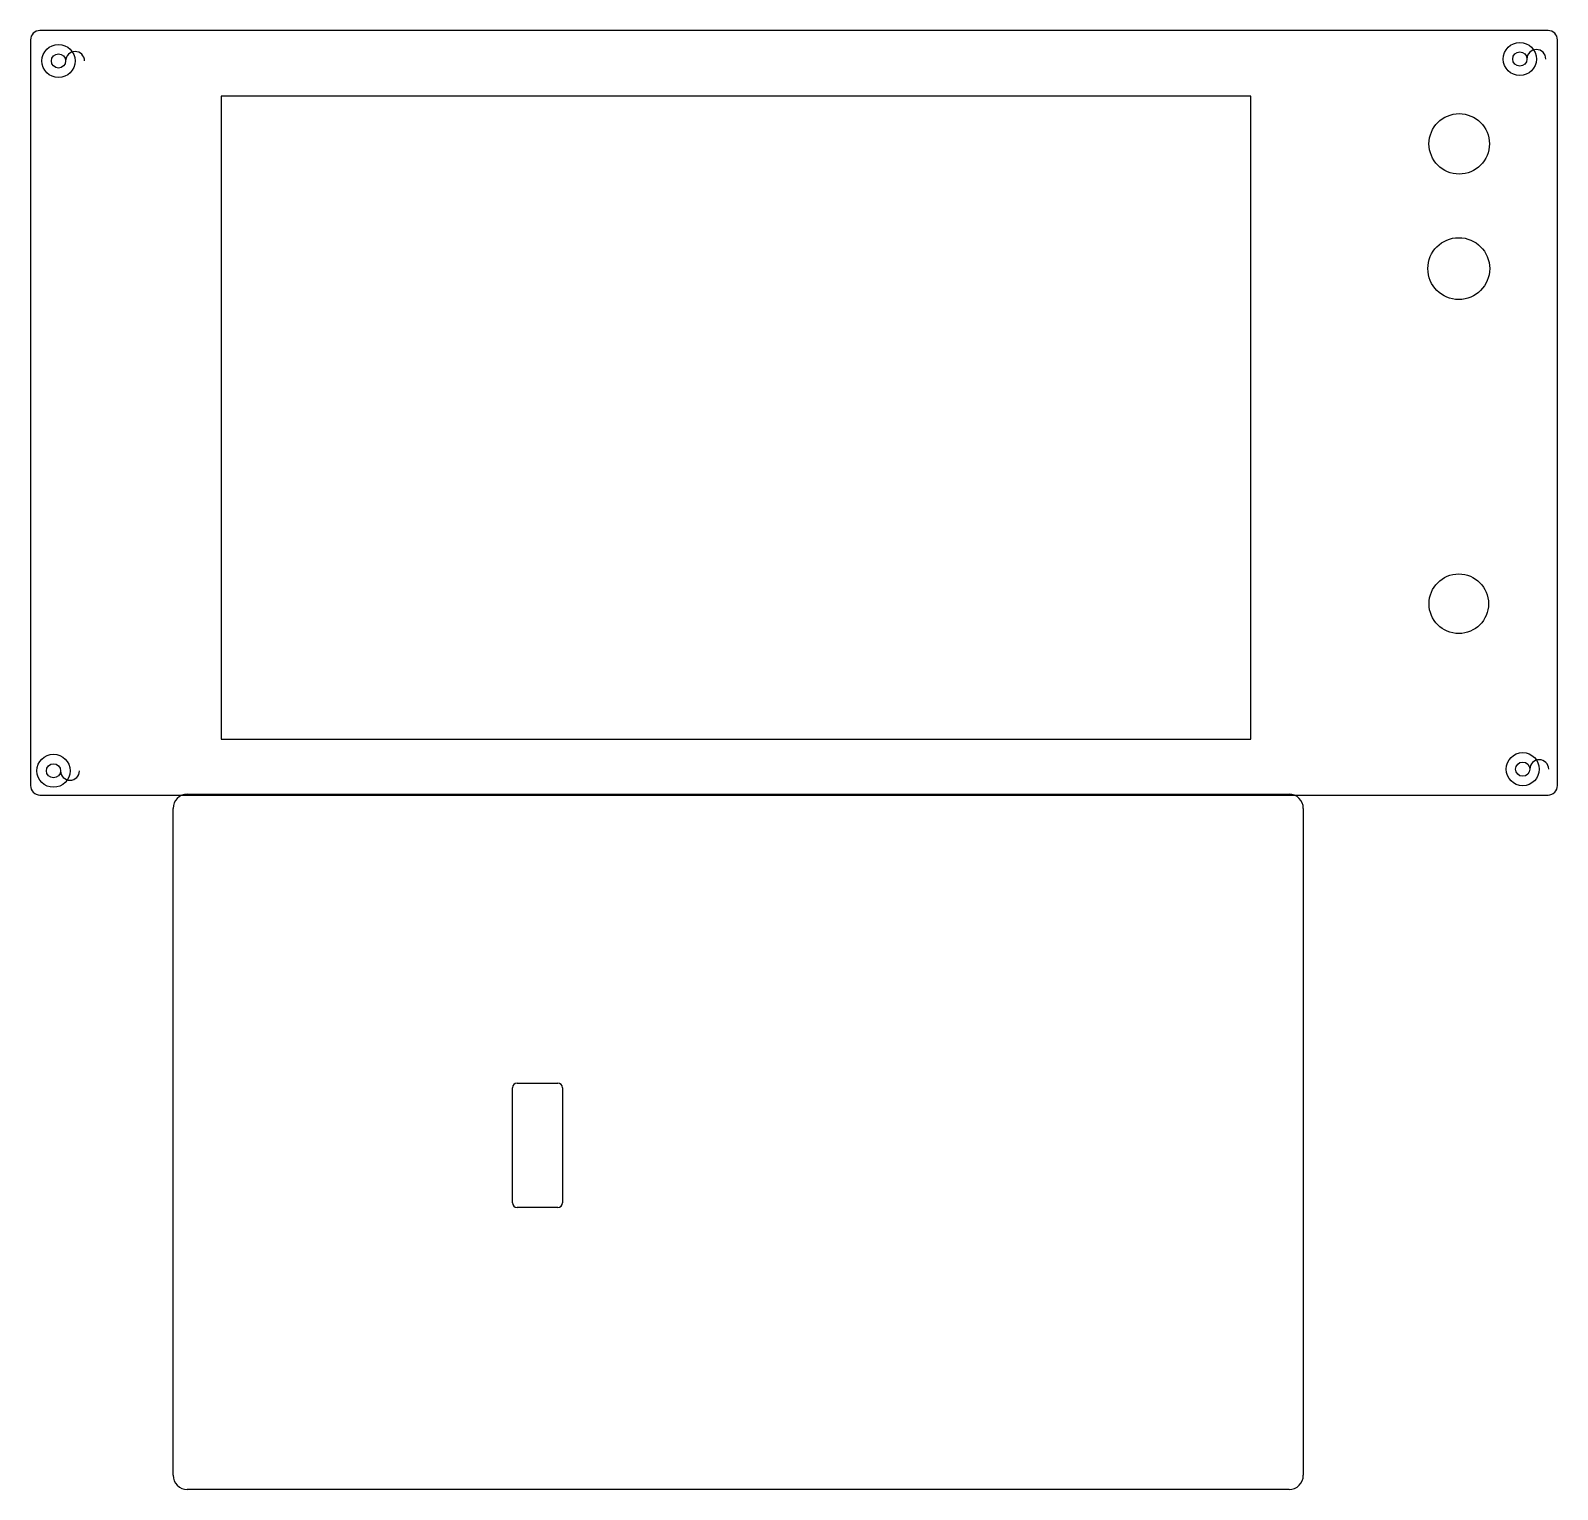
# Model space of a CAD drawing. Header units: millimetres. Extents: x -30 to 293, y -147 to 162.
import ezdxf

# ---------------------------------------------------------------- set-up
doc = ezdxf.new("R2010")
doc.units = ezdxf.units.MM
doc.layers.add('Body001', color=7, linetype='CONTINUOUS')
doc.layers.add('Body002', color=7, linetype='CONTINUOUS')

msp = doc.modelspace()

# ---------------------------------------------------------------- linework, layer by layer
at = {"layer": 'Body001'}
for p, q in [((290.793, 161.512), (-28.1505, 161.512)), ((290.793, 161.512, 5), (-28.1505, 161.512, 5)), ((-28.1505, 161.512), (-28.1505, 161.512, 5)), ((290.793, 161.512), (-28.1505, 161.512)), ((-28.1505, 161.512), (-28.1505, 161.512, 5)), ((290.793, 161.512, 5), (-28.1505, 161.512, 5)), ((290.793, 161.512), (290.793, 161.512, 5)), ((290.793, 161.512), (290.793, 161.512, 5)), ((-30.1505, 159.512), (-30.1505, 1.82904)), ((-30.1505, 159.512, 5), (-30.1505, 1.82904, 5)), ((-30.1505, 159.512), (-30.1505, 1.82904)), ((-30.1505, 159.512), (-30.1505, 159.512, 5)), ((-30.1505, 159.512, 5), (-30.1505, 1.82904, 5)), ((-30.1505, 159.512), (-30.1505, 159.512, 5)), ((292.793, 1.82904), (292.793, 159.512)), ((292.793, 1.82904, 5), (292.793, 159.512, 5)), ((292.793, 1.82904), (292.793, 159.512)), ((292.793, 159.512), (292.793, 159.512, 5)), ((292.793, 1.82904, 5), (292.793, 159.512, 5)), ((292.793, 159.512), (292.793, 159.512, 5)), ((-22.7295, 155.074), (-22.7295, 155.074, 3)), ((-22.7295, 155.074), (-22.7295, 155.074, 3)), ((286.333, 155.492), (286.333, 155.492, 3)), ((286.333, 155.492), (286.333, 155.492, 3)), ((227.945, 147.625), (10.1921, 147.625)), ((10.1921, 147.625), (10.1921, 11.6442)), ((227.945, 147.625, 5), (10.1921, 147.625, 5)), ((10.1921, 147.625, 5), (10.1921, 11.6442, 5)), ((10.1921, 147.625), (10.1921, 147.625, 5)), ((227.945, 147.625), (10.1921, 147.625)), ((227.945, 147.625, 5), (10.1921, 147.625, 5)), ((10.1921, 147.625), (10.1921, 147.625, 5)), ((10.1921, 147.625), (10.1921, 11.6442)), ((10.1921, 147.625, 5), (10.1921, 11.6442, 5)), ((227.945, 11.6442), (227.945, 147.625)), ((227.945, 11.6442, 5), (227.945, 147.625, 5)), ((227.945, 147.625), (227.945, 147.625, 5)), ((227.945, 147.625), (227.945, 147.625, 5)), ((227.945, 11.6442), (227.945, 147.625)), ((227.945, 11.6442, 5), (227.945, 147.625, 5)), ((278.397, 137.543), (278.397, 137.543, 5)), ((278.397, 137.543), (278.397, 137.543, 5)), ((278.464, 111.161), (278.464, 111.161, 5)), ((278.464, 111.161), (278.464, 111.161, 5)), ((278.224, 40.2794), (278.224, 40.2794, 5)), ((278.224, 40.2794), (278.224, 40.2794, 5)), ((10.1921, 11.6442), (227.945, 11.6442)), ((10.1921, 11.6442, 5), (227.945, 11.6442, 5)), ((10.1921, 11.6442), (10.1921, 11.6442, 5)), ((10.1921, 11.6442), (10.1921, 11.6442, 5)), ((10.1921, 11.6442), (227.945, 11.6442)), ((10.1921, 11.6442, 5), (227.945, 11.6442, 5)), ((227.945, 11.6442), (227.945, 11.6442, 5)), ((227.945, 11.6442), (227.945, 11.6442, 5)), ((-23.8004, 4.95436), (-23.8004, 4.95436, 3)), ((-23.8004, 4.95436), (-23.8004, 4.95436, 3)), ((286.949, 5.29193), (286.949, 5.29193, 3)), ((286.949, 5.29193), (286.949, 5.29193, 3)), ((-30.1505, 1.82904), (-30.1505, 1.82904, 5)), ((-30.1505, 1.82904), (-30.1505, 1.82904, 5)), ((292.793, 1.82904), (292.793, 1.82904, 5)), ((292.793, 1.82904), (292.793, 1.82904, 5)), ((-28.1505, -0.170957), (290.793, -0.170957)), ((-28.1505, -0.170957), (-28.1505, -0.170957, 5)), ((-28.1505, -0.170957, 5), (290.793, -0.170957, 5)), ((-28.1505, -0.170957), (290.793, -0.170957)), ((-28.1505, -0.170957), (-28.1505, -0.170957, 5)), ((-28.1505, -0.170957, 5), (290.793, -0.170957, 5)), ((290.793, -0.170957), (290.793, -0.170957, 5)), ((290.793, -0.170957), (290.793, -0.170957, 5))]:
    msp.add_line(p, q, dxfattribs=at)
for centre, radius in [((-24.2295, 155.074), 3.5), ((-24.2295, 155.074), 3.5), ((284.833, 155.492), 3.5), ((284.833, 155.492), 3.5), ((-24.2295, 155.074), 1.5), ((-24.2295, 155.074), 1.5), ((-24.2295, 155.074), 1.5), ((-24.2295, 155.074), 1.5), ((284.833, 155.492), 1.5), ((284.833, 155.492), 1.5), ((284.833, 155.492), 1.5), ((284.833, 155.492), 1.5), ((272.009, 137.543), 6.3879), ((272.009, 137.543), 6.3879), ((272.009, 137.543), 6.3879), ((272.009, 137.543), 6.3879), ((271.924, 111.161), 6.54011), ((271.924, 111.161), 6.54011), ((271.924, 111.161), 6.54011), ((271.924, 111.161), 6.54011), ((271.924, 40.2794), 6.30026), ((271.924, 40.2794), 6.30026), ((271.924, 40.2794), 6.30026), ((271.924, 40.2794), 6.30026), ((-25.3004, 4.95436), 3.5), ((-25.3004, 4.95436), 3.5), ((285.449, 5.29193), 3.5), ((285.449, 5.29193), 3.5), ((285.449, 5.29193), 1.5), ((285.449, 5.29193), 1.5), ((285.449, 5.29193), 1.5), ((285.449, 5.29193), 1.5), ((-25.3004, 4.95436), 1.5), ((-25.3004, 4.95436), 1.5), ((-25.3004, 4.95436), 1.5), ((-25.3004, 4.95436), 1.5)]:
    msp.add_circle(centre, radius, dxfattribs=at)
for centre, start, end in [((-28.1505, 159.512), 90, 180), ((-28.1505, 159.512, 5), 90, 180), ((-28.1505, 159.512), 90, 180), ((-28.1505, 159.512, 5), 90, 180), ((290.793, 159.512), 0, 90), ((290.793, 159.512, 5), 0, 90), ((290.793, 159.512), 0, 90), ((290.793, 159.512, 5), 0, 90), ((-20.7295, 155.074, 3), 0, 180), ((-20.7295, 155.074, 3), 0, 180), ((288.333, 155.492, 3), 0, 180), ((288.333, 155.492, 3), 0, 180), ((288.949, 5.29193, 3), 0, -180), ((288.949, 5.29193, 3), 0, -180), ((-21.8004, 4.95436, 3), -180, 0), ((-21.8004, 4.95436, 3), -180, 0), ((-28.1505, 1.82904), -180, -90), ((-28.1505, 1.82904), -180, -90), ((-28.1505, 1.82904, 5), -180, -90), ((-28.1505, 1.82904, 5), -180, -90), ((290.793, 1.82904), -90, 0), ((290.793, 1.82904), -90, 0), ((290.793, 1.82904, 5), -90, 0), ((290.793, 1.82904, 5), -90, 0)]:
    msp.add_arc(centre, 2, start, end, dxfattribs=at)
at = {"layer": 'Body002'}
for p, q in [((3, 0), (236.04, 0)), ((3, 0), (236.04, 0)), ((3, 0), (3, 0, 5)), ((3, 0, 5), (236.04, 0, 5)), ((3, 0), (3, 0, 5)), ((3, 0, 5), (236.04, 0, 5)), ((236.04, 0), (236.04, 0, 5)), ((236.04, 0), (236.04, 0, 5)), ((0, -144.046), (0, -3)), ((0, -3), (0, -3, 5)), ((0, -144.046), (0, -3)), ((0, -3), (0, -3, 5)), ((0, -144.046, 5), (0, -3, 5)), ((0, -144.046, 5), (0, -3, 5)), ((239.04, -3), (239.04, -144.046)), ((239.04, -3), (239.04, -3, 5)), ((239.04, -3), (239.04, -144.046)), ((239.04, -3), (239.04, -3, 5)), ((239.04, -3, 5), (239.04, -144.046, 5)), ((239.04, -3, 5), (239.04, -144.046, 5)), ((72.7675, -61.0857), (81.3617, -61.0857)), ((72.7675, -61.0857), (81.3617, -61.0857)), ((72.7675, -61.0857), (72.7675, -61.0857, 5)), ((72.7675, -61.0857, 5), (81.3617, -61.0857, 5)), ((72.7675, -61.0857), (72.7675, -61.0857, 5)), ((72.7675, -61.0857, 5), (81.3617, -61.0857, 5)), ((81.3617, -61.0857), (81.3617, -61.0857, 5)), ((81.3617, -61.0857), (81.3617, -61.0857, 5)), ((71.7675, -86.4106), (71.7675, -62.0857)), ((71.7675, -62.0857), (71.7675, -62.0857, 5)), ((71.7675, -86.4106), (71.7675, -62.0857)), ((71.7675, -62.0857), (71.7675, -62.0857, 5)), ((71.7675, -86.4106, 5), (71.7675, -62.0857, 5)), ((71.7675, -86.4106, 5), (71.7675, -62.0857, 5)), ((82.3617, -62.0857), (82.3617, -86.4106)), ((82.3617, -62.0857), (82.3617, -62.0857, 5)), ((82.3617, -62.0857), (82.3617, -86.4106)), ((82.3617, -62.0857), (82.3617, -62.0857, 5)), ((82.3617, -62.0857, 5), (82.3617, -86.4106, 5)), ((82.3617, -62.0857, 5), (82.3617, -86.4106, 5)), ((71.7675, -86.4106), (71.7675, -86.4106, 5)), ((71.7675, -86.4106), (71.7675, -86.4106, 5)), ((82.3617, -86.4106), (82.3617, -86.4106, 5)), ((82.3617, -86.4106), (82.3617, -86.4106, 5)), ((81.3617, -87.4106), (72.7675, -87.4106)), ((72.7675, -87.4106), (72.7675, -87.4106, 5)), ((81.3617, -87.4106), (72.7675, -87.4106)), ((72.7675, -87.4106), (72.7675, -87.4106, 5)), ((81.3617, -87.4106, 5), (72.7675, -87.4106, 5)), ((81.3617, -87.4106, 5), (72.7675, -87.4106, 5)), ((81.3617, -87.4106), (81.3617, -87.4106, 5)), ((81.3617, -87.4106), (81.3617, -87.4106, 5)), ((0, -144.046), (0, -144.046, 5)), ((0, -144.046), (0, -144.046, 5)), ((239.04, -144.046), (239.04, -144.046, 5)), ((239.04, -144.046), (239.04, -144.046, 5)), ((236.04, -147.046), (3, -147.046)), ((3, -147.046), (3, -147.046, 5)), ((236.04, -147.046), (3, -147.046)), ((3, -147.046), (3, -147.046, 5)), ((236.04, -147.046, 5), (3, -147.046, 5)), ((236.04, -147.046, 5), (3, -147.046, 5)), ((236.04, -147.046), (236.04, -147.046, 5)), ((236.04, -147.046), (236.04, -147.046, 5))]:
    msp.add_line(p, q, dxfattribs=at)
for centre, radius, start, end in [((3, -3), 3, 90, 180), ((3, -3), 3, 90, 180), ((3, -3, 5), 3, 90, 180), ((3, -3, 5), 3, 90, 180), ((236.04, -3), 3, 0, 90), ((236.04, -3), 3, 0, 90), ((236.04, -3, 5), 3, 0, 90), ((236.04, -3, 5), 3, 0, 90), ((72.7675, -62.0857), 1, 90, 180), ((72.7675, -62.0857), 1, 90, 180), ((72.7675, -62.0857, 5), 1, 90, 180), ((72.7675, -62.0857, 5), 1, 90, 180), ((81.3617, -62.0857), 1, 0, 90), ((81.3617, -62.0857), 1, 0, 90), ((81.3617, -62.0857, 5), 1, 0, 90), ((81.3617, -62.0857, 5), 1, 0, 90), ((72.7675, -86.4106), 1, 180, -90), ((72.7675, -86.4106), 1, 180, -90), ((72.7675, -86.4106, 5), 1, 180, -90), ((72.7675, -86.4106, 5), 1, 180, -90), ((81.3617, -86.4106), 1, -90, 0), ((81.3617, -86.4106), 1, -90, 0), ((81.3617, -86.4106, 5), 1, -90, 0), ((81.3617, -86.4106, 5), 1, -90, 0), ((3, -144.046), 3, 180, -90), ((3, -144.046), 3, 180, -90), ((3, -144.046, 5), 3, 180, -90), ((3, -144.046, 5), 3, 180, -90), ((236.04, -144.046), 3, -90, 0), ((236.04, -144.046), 3, -90, 0), ((236.04, -144.046, 5), 3, -90, 0), ((236.04, -144.046, 5), 3, -90, 0)]:
    msp.add_arc(centre, radius, start, end, dxfattribs=at)

doc.saveas('drawing.dxf')
